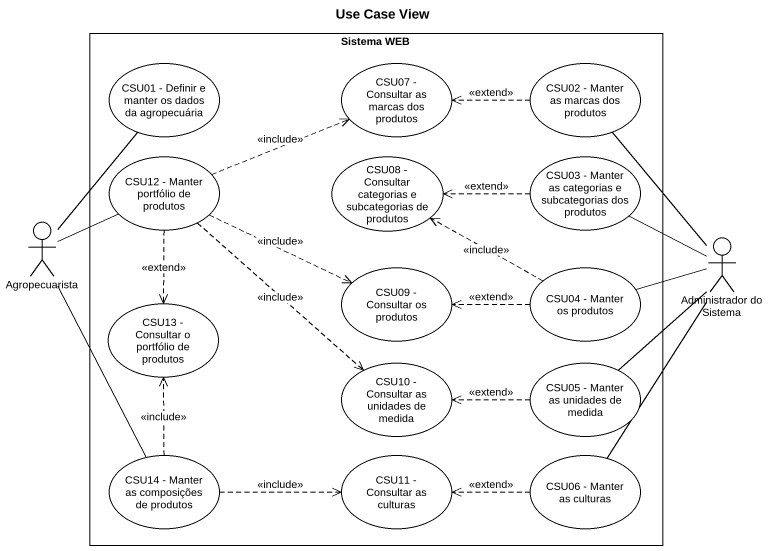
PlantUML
@startuml
title Use Case View
rectangle "Sistema WEB" as Sistema_WEB {
  usecase "CSU01 - Definir e manter os dados da agropecuária" as CSU01_Definir_e_manter_os
  usecase "CSU07 - Consultar as marcas dos produtos" as CSU07_Consultar_as_marcas
  usecase "CSU02 - Manter as marcas dos produtos" as CSU02_Manter_as_marcas_dos
  usecase "CSU12 - Manter portfólio de produtos" as CSU12_Manter_portfólio_de
  usecase "CSU08 - Consultar categorias e subcategorias de produtos" as CSU08_Consultar_categorias
  usecase "CSU03 - Manter as categorias e subcategorias dos produtos" as CSU03_Manter_as_categorias
  usecase "CSU09 - Consultar os produtos" as CSU09_Consultar_os_produtos
  usecase "CSU04 - Manter os produtos" as CSU04_Manter_os_produtos
  usecase "CSU13 - Consultar o portfólio de produtos" as CSU13_Consultar_o_portfólio
  usecase "CSU10 - Consultar as unidades de medida" as CSU10_Consultar_as_unidades
  usecase "CSU05 - Manter as unidades de medida" as CSU05_Manter_as_unidades_de
  usecase "CSU14 - Manter as composições de produtos" as CSU14_Manter_as_composições
  usecase "CSU11 - Consultar as culturas" as CSU11_Consultar_as_culturas
  usecase "CSU06 - Manter as culturas" as CSU06_Manter_as_culturas
}
actor Agropecuarista
actor "Administrador do Sistema" as Administrador_do_Sistema
CSU02_Manter_as_marcas_dos .left.> CSU07_Consultar_as_marcas : <<extend>>
CSU12_Manter_portfólio_de .right.> CSU07_Consultar_as_marcas : <<include>>
CSU12_Manter_portfólio_de .right.> CSU09_Consultar_os_produtos : <<include>>
CSU12_Manter_portfólio_de ..> CSU13_Consultar_o_portfólio : <<extend>>
CSU12_Manter_portfólio_de ..> CSU10_Consultar_as_unidades : <<include>>
CSU03_Manter_as_categorias .left.> CSU08_Consultar_categorias : <<extend>>
Agropecuarista -up- CSU01_Definir_e_manter_os
Agropecuarista -right- CSU12_Manter_portfólio_de
Agropecuarista -- CSU14_Manter_as_composições
CSU04_Manter_os_produtos .left.> CSU08_Consultar_categorias : <<include>>
CSU04_Manter_os_produtos .left.> CSU09_Consultar_os_produtos : <<extend>>
Administrador_do_Sistema -up- CSU02_Manter_as_marcas_dos
Administrador_do_Sistema -up- CSU03_Manter_as_categorias
Administrador_do_Sistema -left- CSU04_Manter_os_produtos
Administrador_do_Sistema -- CSU05_Manter_as_unidades_de
Administrador_do_Sistema -- CSU06_Manter_as_culturas
CSU05_Manter_as_unidades_de .left.> CSU10_Consultar_as_unidades : <<extend>>
CSU14_Manter_as_composições .up.> CSU13_Consultar_o_portfólio : <<include>>
CSU14_Manter_as_composições .right.> CSU11_Consultar_as_culturas : <<include>>
CSU06_Manter_as_culturas .left.> CSU11_Consultar_as_culturas : <<extend>>
@enduml
